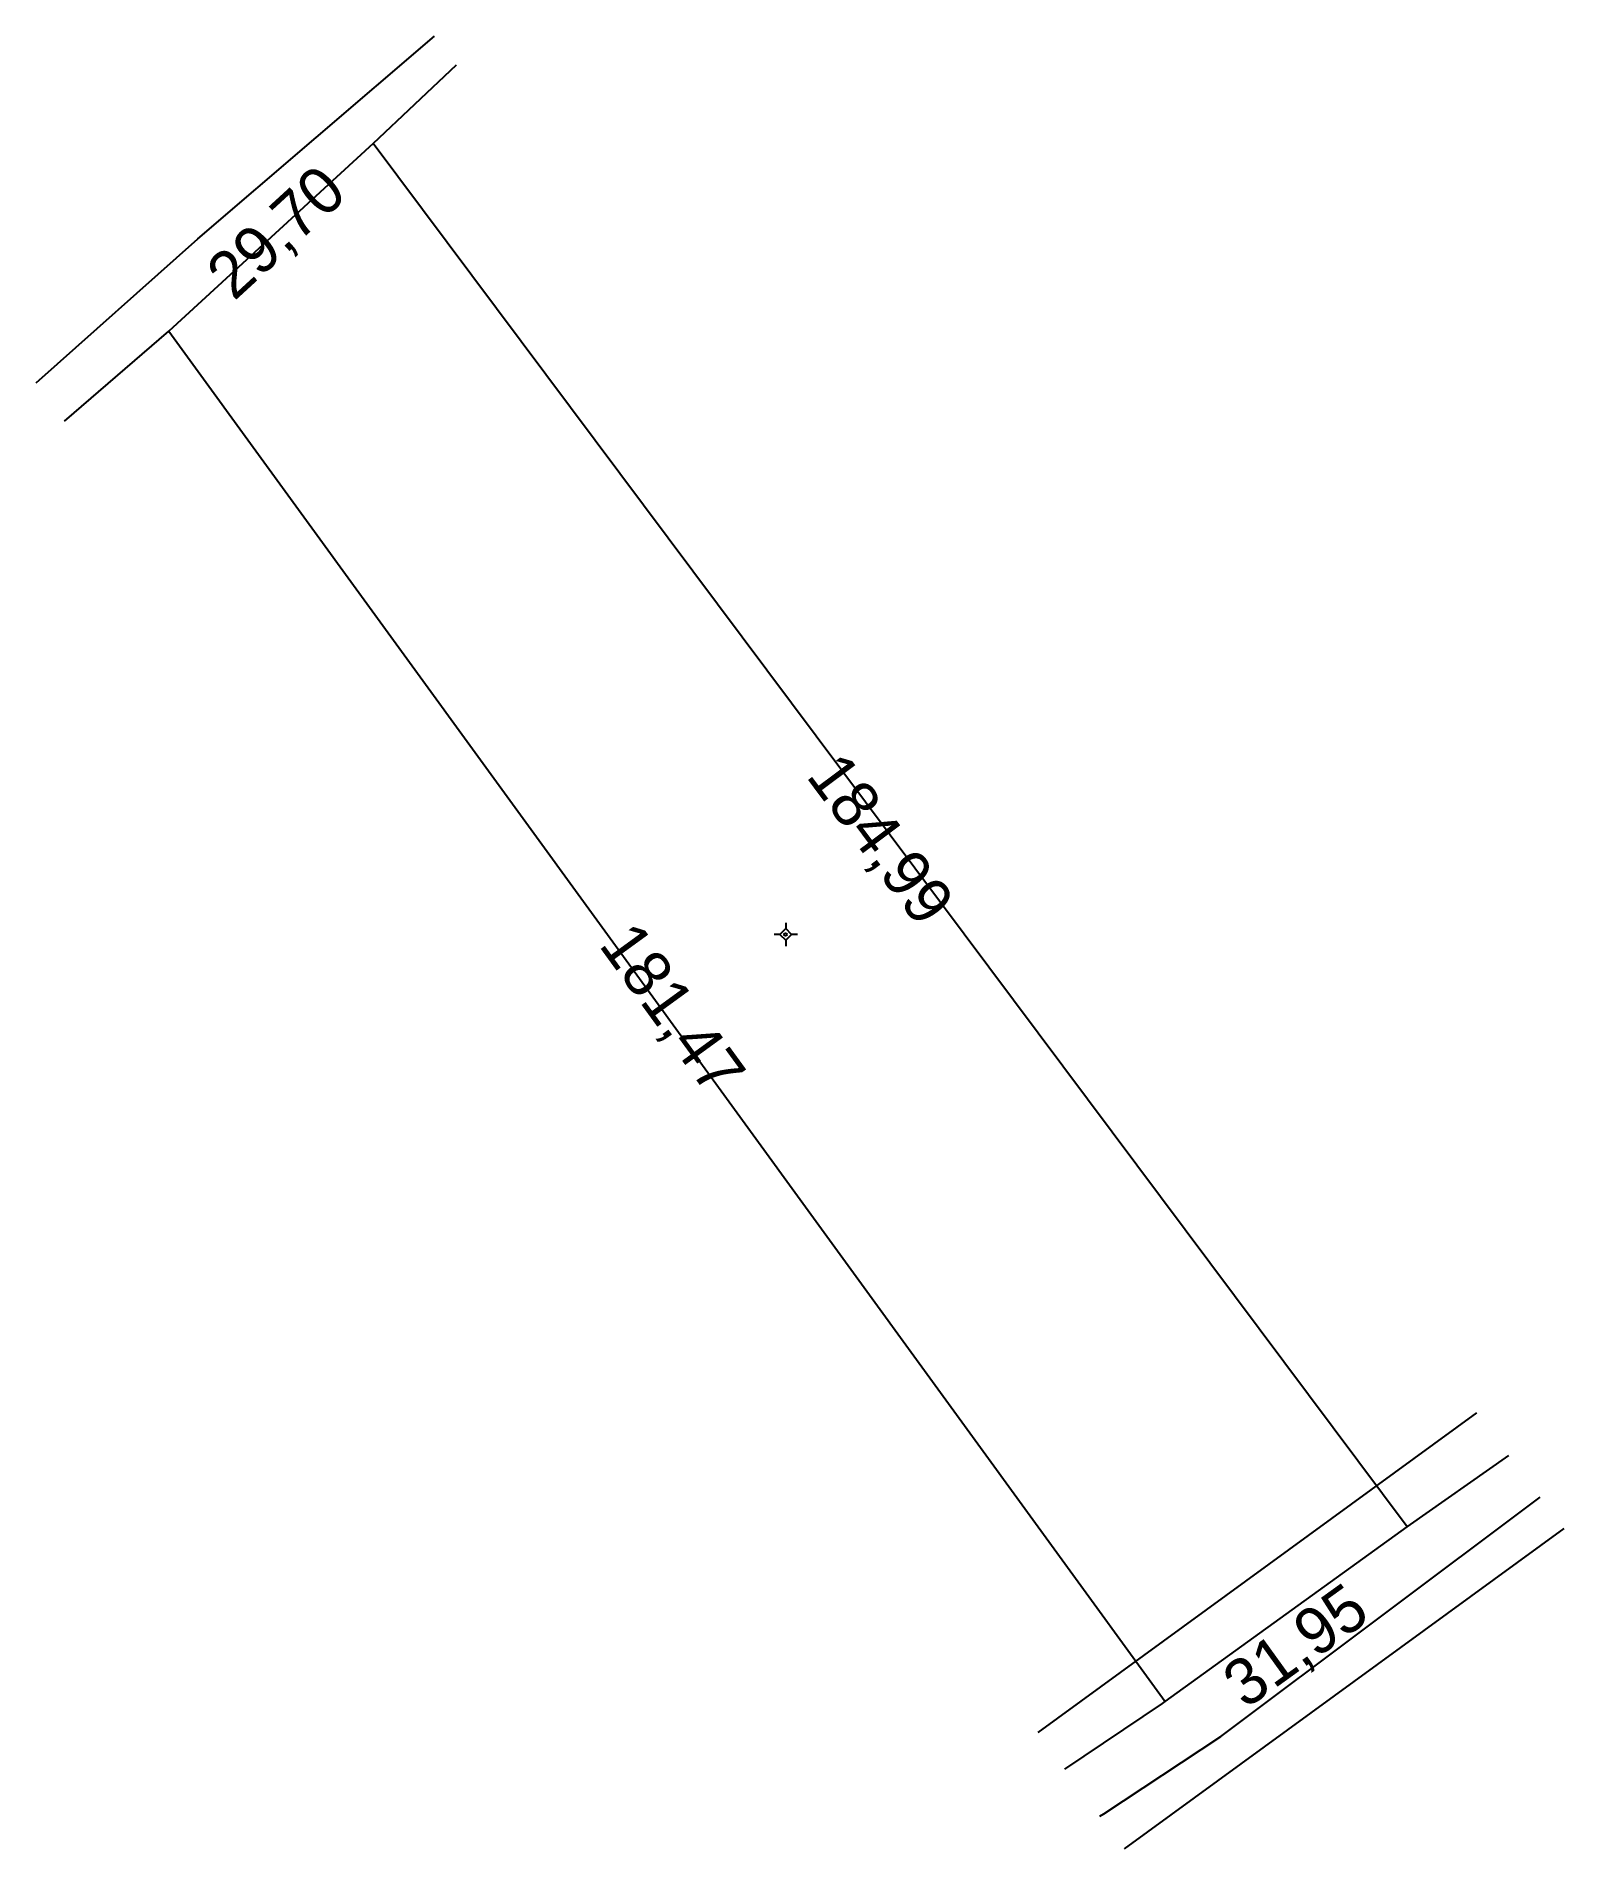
# Model space of a CAD drawing. Extents: x 549034 to 549198, y 1841089 to 1841283.
import ezdxf

# ---------------------------------------------------------------- set-up
doc = ezdxf.new("R2010")
doc.units = 0
for name, color, linetype in [('Level 10', 7, 'Continuous'), ('Level 11', 7, 'Continuous'), ('Level 16', 7, 'Continuous'), ('Level 30', 7, 'Continuous'), ('Level 5', 7, 'Continuous')]:
    doc.layers.add(name, color=color, linetype=linetype)

msp = doc.modelspace()

# ---------------------------------------------------------------- linework, layer by layer
at = {"layer": 'Level 10'}
msp.add_lwpolyline([(549180.76, 1841123.35), (549069.99, 1841271.5), (549048.1, 1841251.43), (549154.84, 1841104.67), (549180.76, 1841123.35)], dxfattribs=at)
at = {"layer": 'Level 11'}
for p, q in [((549113.55, 1841186.8), (549112.93, 1841186.8)), ((549114.18, 1841187.43), (549113.55, 1841186.8)), ((549113.55, 1841186.8), (549114.18, 1841186.18)), ((549114.18, 1841188.05), (549114.18, 1841187.43)), ((549114.8, 1841186.8), (549114.18, 1841187.43)), ((549114.18, 1841186.18), (549114.8, 1841186.8)), ((549115.43, 1841186.8), (549114.8, 1841186.8)), ((549114.18, 1841186.18), (549114.18, 1841185.55))]:
    msp.add_line(p, q, dxfattribs=at)
msp.add_circle((549114.17, 1841186.8), 0.15, dxfattribs=at)
at = {"layer": 'Level 16'}
for p, q in [((549069.99, 1841271.5), (549078.91, 1841279.93)), ((549036.95, 1841241.77), (549048.1, 1841251.43)), ((549180.76, 1841123.35), (549191.62, 1841131)), ((549160.8, 1841100.92), (549195, 1841126.53))]:
    msp.add_line(p, q, dxfattribs=at)
for points in [[(549033.91, 1841245.88), (549051.22, 1841261.29), (549076.58, 1841283)], [(549144.09, 1841097.43), (549154.54, 1841104.46), (549154.84, 1841104.67)], [(549147.84, 1841092.37), (549148.24, 1841092.64), (549160.8, 1841100.92)]]:
    msp.add_lwpolyline(points, dxfattribs=at)
at = {"layer": 'Level 30'}
for points in [[(549188.16, 1841135.57), (549141.18, 1841101.34)], [(549197.52, 1841123.2), (549150.42, 1841088.89)]]:
    msp.add_lwpolyline(points, dxfattribs=at)

# ---------------------------------------------------------------- texts
at = {"layer": 'Level 5'}
for s, rotation, p in [('29,70', 42.513, (549055.09, 1841254.57)), ('184,99', 306.7854, (549116.27, 1841203.76)), ('181,47', 306.0285, (549094.07, 1841185.68)), ('31,95', 35.7601, (549163.43, 1841103.78))]:
    msp.add_text(s, height=5, rotation=rotation, dxfattribs=at).set_placement(p)

doc.saveas('drawing.dxf')
